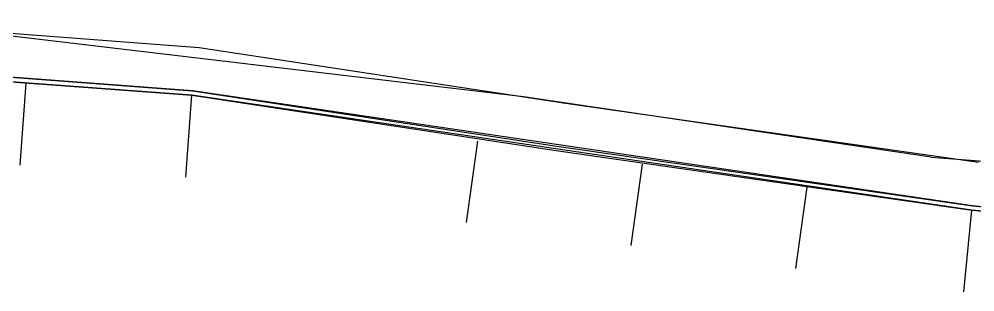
# Model space of a CAD drawing. Header units: millimetres. Extents: x 793 to 3159, y 750 to 2095.
# Drawn here: x 1266.49 to 1299.13, y 1080.58 to 1089.87 of the extents above; entities that cross this region are included whole.
import ezdxf

# ---------------------------------------------------------------- set-up
doc = ezdxf.new("R2010")
doc.units = ezdxf.units.MM
doc.linetypes.add('CONTINUA', pattern=[0])
for name, color, linetype in [('A-BANQUETA', 8, 'Continuous'), ('BANQUEtas existentes', 122, 'Continuous'), ('GUARNICIONES', 8, 'Continuous'), ('LINEAS DE PAVIEMENTOS', 9, 'Continuous')]:
    doc.layers.add(name, color=color, linetype=linetype)

msp = doc.modelspace()

# ---------------------------------------------------------------- linework, layer by layer
at = {"layer": 'A-BANQUETA', "linetype": 'CONTINUA', "ltscale": 0.5}
for p, q in [((1283.71685, 1087.22542, 293.72089), (1261.3717, 1089.8737, 293.72089)), ((1272.40658, 1087.42848, 301.397), (1260.59805, 1088.30978, 300.284)), ((1272.3845, 1087.28012, 301.397), (1260.60113, 1088.15981, 300.284)), ((1299.04421, 1083.51402, 303.521), (1272.40658, 1087.42848, 301.397)), ((1299.02343, 1083.36547, 303.521), (1272.3845, 1087.28012, 301.397)), ((1297.64192, 1085.16882, 293.72089), (1283.71685, 1087.22542, 293.72089)), ((1297.64192, 1085.16882, 293.72089), (1314.30387, 1083.93975, 293.72089)), ((1299.04421, 1083.51402, 303.521), (1313.09646, 1082.19355, 304.471)), ((1299.02343, 1083.36547, 303.521), (1313.08285, 1082.04417, 304.471))]:
    msp.add_line(p, q, dxfattribs=at)
at = {"layer": 'BANQUEtas existentes'}
for p, q in [((1260.57187, 1089.80955, 300.284), (1272.63196, 1088.91146, 301.397)), ((1272.63196, 1088.91146, 301.397), (1285.08178, 1087.02286, 302.431)), ((1285.06755, 1087.02496, 302.431), (1299.25666, 1084.9989, 303.521))]:
    msp.add_line(p, q, dxfattribs=at)
at = {"layer": 'Defpoints'}
for p, q in [((1266.52137, 1084.89382, 301.34399), (1266.72265, 1087.68658, 301.344)), ((1266.52137, 1084.89382, 301.34399), (1266.72265, 1087.68658, 301.344)), ((1272.18322, 1084.48736, 301.39699), (1272.3845, 1087.28012, 301.397)), ((1281.76987, 1082.94428, 303.36199), (1282.15735, 1085.71734, 303.362)), ((1281.76987, 1082.94428, 303.36199), (1282.15735, 1085.71734, 303.362)), ((1281.76987, 1082.94428, 303.36199), (1282.15735, 1085.71734, 303.362)), ((1281.76987, 1082.94428, 303.36199), (1282.15735, 1085.71734, 303.362)), ((1287.3919, 1082.16032, 303.41499), (1287.77937, 1084.93338, 303.415)), ((1287.3919, 1082.16032, 303.41499), (1287.77937, 1084.93338, 303.415)), ((1293.01393, 1081.37636, 303.46799), (1293.4014, 1084.14943, 303.468)), ((1293.01393, 1081.37636, 303.46799), (1293.4014, 1084.14943, 303.468)), ((1298.75622, 1080.57825, 303.52099), (1299.02343, 1083.36547, 303.521))]:
    msp.add_line(p, q, dxfattribs=at)
at = {"layer": 'GUARNICIONES'}
for p, q in [((1260.6123, 1088.30939, 300.284), (1272.39566, 1087.4297, 301.397)), ((1272.40699, 1087.42842, 301.397), (1284.85681, 1085.53983, 302.431)), ((1284.85551, 1085.54002, 302.431), (1299.04463, 1083.51396, 303.521)), ((1313.09688, 1082.19351, 304.471), (1299.03746, 1083.51481, 303.521))]:
    msp.add_line(p, q, dxfattribs=at)
at = {"layer": 'LINEAS DE PAVIEMENTOS'}
for p, q in [((1260.60113, 1088.15981, 300.284), (1272.3845, 1087.28012, 301.397)), ((1272.3845, 1087.28012, 301.397), (1284.83431, 1085.39153, 302.431)), ((1284.83431, 1085.39153, 302.431), (1299.02343, 1083.36547, 303.521)), ((1313.08285, 1082.04417, 304.471), (1299.02343, 1083.36547, 303.521))]:
    msp.add_line(p, q, dxfattribs=at)

doc.saveas('drawing.dxf')
